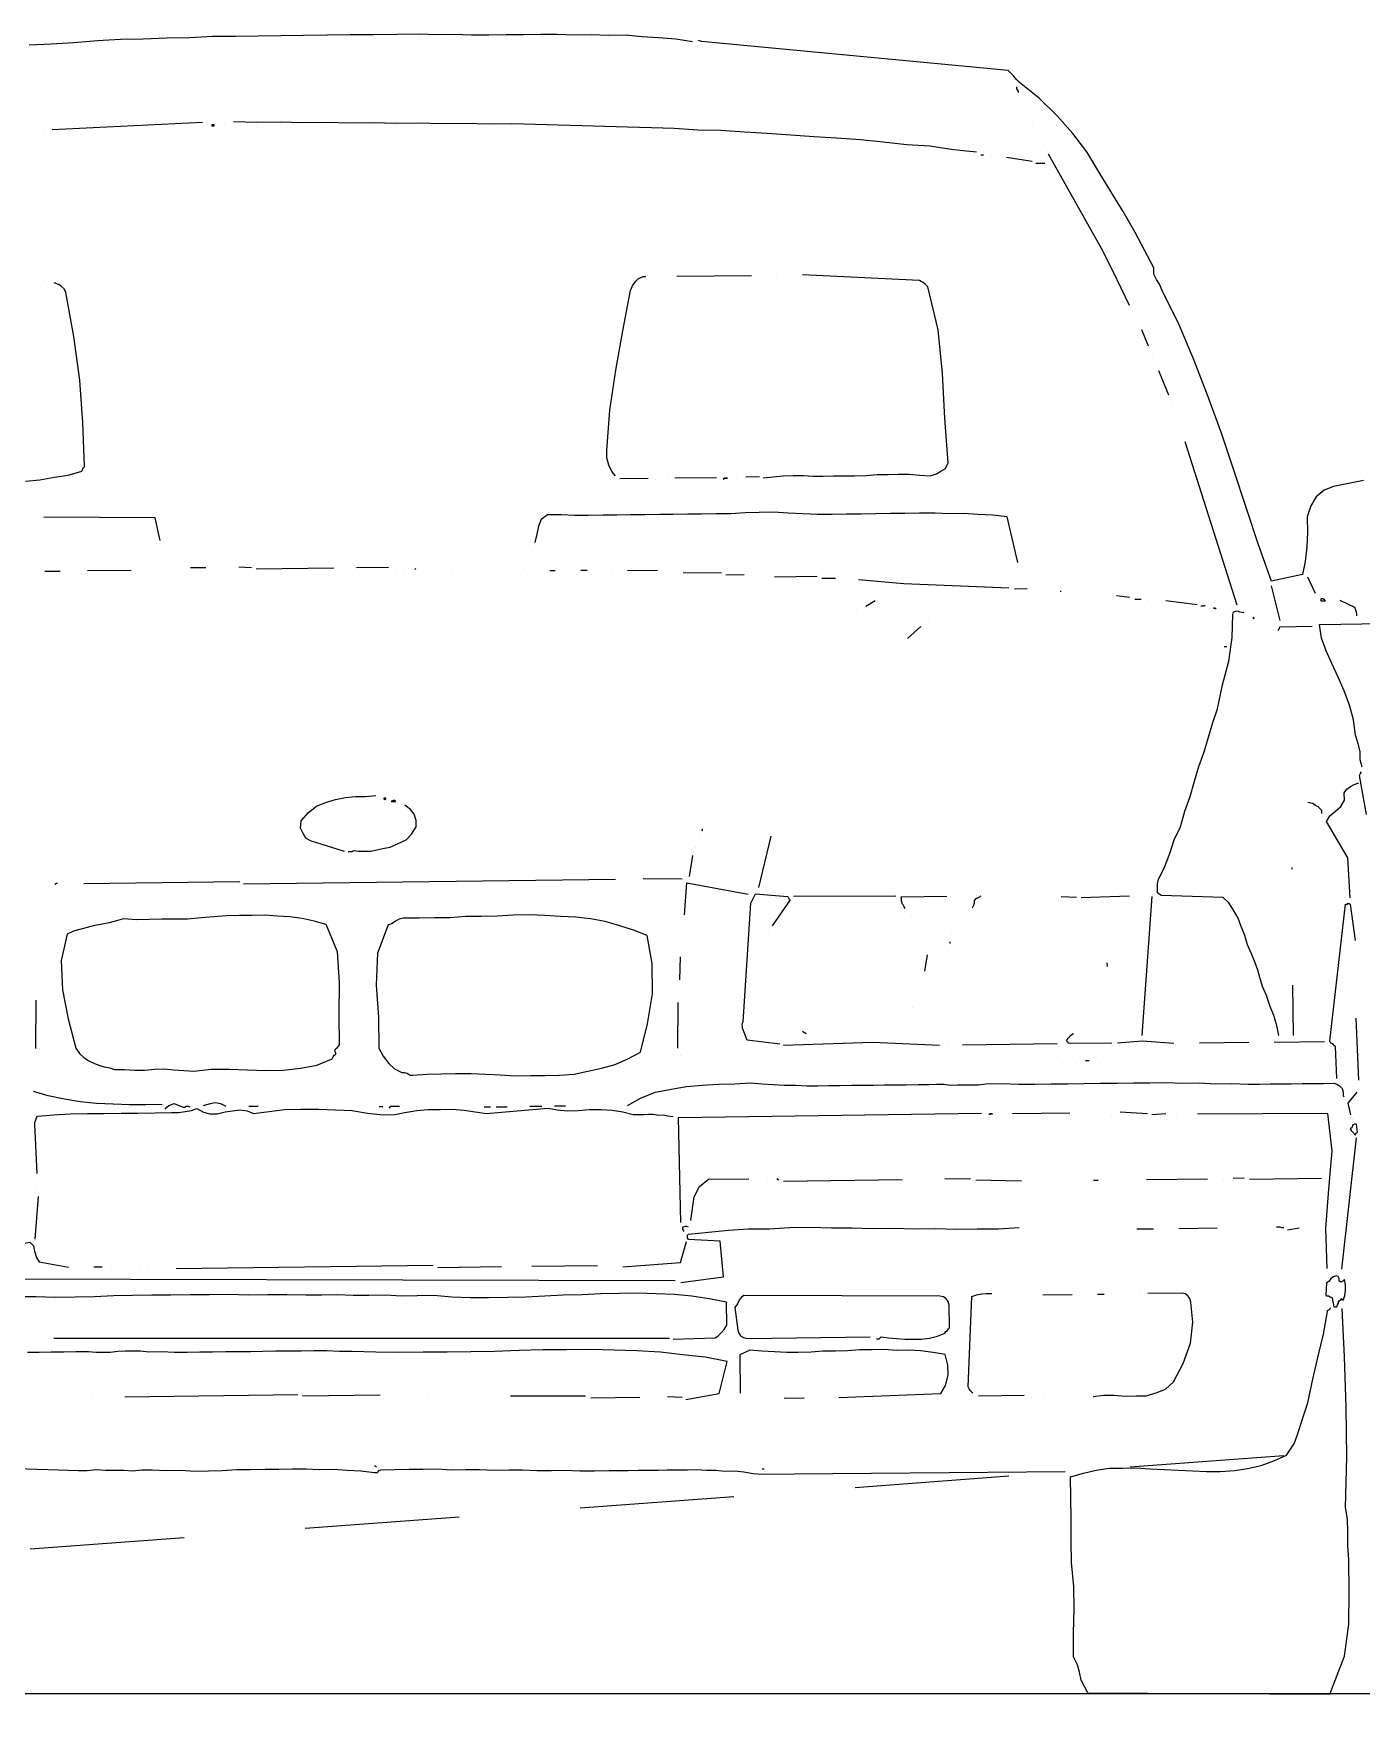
# Model space of a CAD drawing. Header units: metres. Extents: x -183 to 1639, y -350 to 198.
# Drawn here: x 774.302 to 775.394, y -232.715 to -231.322 of the extents above; entities that cross this region are included whole.
import ezdxf

# ---------------------------------------------------------------- set-up
doc = ezdxf.new("R2010")
doc.units = ezdxf.units.M
doc.header["$MEASUREMENT"] = 0
doc.linetypes.add('ČÁRKOVANÁ', pattern=[19.05, 12.7, -6.35])
for name, color, linetype in [('stafaz', 254, 'Continuous'), ('teren', 1, 'Continuous'), ('ZDIVO', 1, 'Continuous')]:
    doc.layers.add(name, color=color, linetype=linetype)

# ---------------------------------------------------------------- blocks, each defined once
blk = doc.blocks.new('BMW3-CUM')
for points in [[(-0.2735, 1.3638), (-0.2555, 1.3647), (-0.2367, 1.3657), (-0.2172, 1.3674), (-0.1985, 1.3684), (-0.1797, 1.3686), (-0.1602, 1.3696), (-0.1414, 1.3699), (-0.1227, 1.3708), (-0.1039, 1.371), (-0.0851, 1.3713), (-0.0664, 1.3715), (-0.0476, 1.3717), (-0.0281, 1.372), (-0.0093, 1.3722), (0.0095, 1.3724), (0.029, 1.3726), (0.0478, 1.3729), (0.062, 1.3723), (0.0763, 1.3725), (0.0906, 1.3719), (0.1048, 1.372), (0.1191, 1.3722), (0.1334, 1.3724), (0.1476, 1.3725), (0.1611, 1.3727), (0.1754, 1.3721), (0.1897, 1.3723), (0.2032, 1.3717), (0.2175, 1.3719), (0.231, 1.3706), (0.2445, 1.3699), (0.2588, 1.3686), (0.2724, 1.3665)], [(0.8274, 0.7304), (0.8217, 0.7626), (0.8224, 0.7641), (0.8232, 0.7656)], [(0.8239, 0.7694), (0.8223, 0.7754), (0.8222, 0.7821), (0.8206, 0.7889), (0.8183, 0.7956), (0.8166, 0.8084), (0.8135, 0.8203), (0.8089, 0.8323), (0.8042, 0.8435), (0.7988, 0.8547), (0.7942, 0.8651), (0.7903, 0.8756), (0.7887, 0.8869), (0.8412, 0.8875)], [(0.8248, 1.0052), (0.8001, 1.0004), (0.7926, 0.9973), (0.7859, 0.9919), (0.7815, 0.9844), (0.7786, 0.9753), (0.7788, 0.9626), (0.7782, 0.9506), (0.7768, 0.9385), (0.7747, 0.928), (0.7492, 0.9224), (0.7384, 0.9523), (0.7282, 0.983), (0.7181, 1.0137), (0.708, 1.0443), (0.6971, 1.0742), (0.6855, 1.1041), (0.6731, 1.1333), (0.6593, 1.1617), (0.657, 1.1669), (0.6546, 1.1706), (0.6523, 1.1751), (0.6523, 1.1803), (0.6369, 1.2094), (0.627, 1.2266), (0.617, 1.243), (0.607, 1.2594), (0.5971, 1.2758), (0.5856, 1.2907), (0.5727, 1.3055), (0.5583, 1.3196), (0.5416, 1.3329), (0.5393, 1.3352), (0.537, 1.3381), (0.5347, 1.3404), (0.5325, 1.3426), (0.2799, 1.3666), (0.2776, 1.3673)], [(0.5409, 1.3247), (0.5409, 1.3254), (0.5402, 1.3269), (0.5394, 1.3277), (0.5394, 1.3292)], [(0.5433, 1.3172), (0.5433, 1.3172)], [(-0.2547, 1.2942), (-0.1308, 1.3001)], [(-0.121, 1.2973), (-0.121, 1.2973), (-0.1218, 1.298), (-0.1233, 1.298), (-0.1233, 1.2972), (-0.1233, 1.2972), (-0.1218, 1.2972), (-0.121, 1.2973), (-0.121, 1.2973)], [(-0.1128, 1.2981), (-0.1128, 1.2981)], [(0.5062, 1.2755), (0.4874, 1.2775), (0.4679, 1.2803), (0.4491, 1.2815), (0.4295, 1.2836), (0.4107, 1.2856), (0.3912, 1.2869), (0.3724, 1.2881), (0.3536, 1.2894), (0.3341, 1.2907), (0.3153, 1.2919), (0.2958, 1.2932), (0.277, 1.2937), (0.2574, 1.295), (0.2387, 1.2956), (0.2191, 1.2961), (0.2003, 1.2966), (0.1816, 1.2971), (0.162, 1.2976), (0.1433, 1.2982), (0.1237, 1.2987), (0.105, 1.2984), (0.0854, 1.299), (0.0667, 1.2987), (0.0471, 1.2993), (0.0284, 1.299), (0.0096, 1.2996), (-0.0099, 1.2993), (-0.0287, 1.2999), (-0.0482, 1.2996), (-0.067, 1.3001), (-0.0865, 1.2999), (-0.1053, 1.3004)], [(0.5525, 1.2978), (0.5525, 1.2978)], [(-0.2607, 1.2926), (-0.2607, 1.2926)], [(0.51, 1.2733), (0.51, 1.2733), (0.5115, 1.2733), (0.5122, 1.2733), (0.5122, 1.2733)], [(0.5183, 1.2726), (0.5183, 1.2726)], [(0.5521, 1.2677), (0.531, 1.2712)], [(0.5625, 1.2814), (0.5625, 1.2814)], [(0.6324, 1.1493), (0.6185, 1.1777), (0.6093, 1.1963), (0.5655, 1.2739)], [(0.5551, 1.2663), (0.5627, 1.2664)], [(0.209, 1.0091), (0.206, 1.0128), (0.2037, 1.018), (0.2021, 1.024), (0.202, 1.03), (0.2046, 1.0631), (0.2095, 1.0962), (0.2151, 1.1285), (0.2215, 1.1617), (0.223, 1.1655), (0.2259, 1.1692), (0.2281, 1.1715), (0.2318, 1.1731), (0.2318, 1.1731), (0.2334, 1.1731), (0.2341, 1.1731), (0.2341, 1.1731)], [(0.2401, 1.1754), (0.2401, 1.1754)], [(0.2559, 1.1741), (0.2559, 1.1741)], [(0.2597, 1.1734), (0.3212, 1.1741)], [(0.3307, 1.0076), (0.339, 1.0084), (0.3472, 1.0092), (0.3555, 1.0093), (0.3637, 1.0094), (0.372, 1.0088), (0.3802, 1.0089), (0.3885, 1.009), (0.3967, 1.0091), (0.4058, 1.0092), (0.4155, 1.0093), (0.4245, 1.0101), (0.4336, 1.0103), (0.4418, 1.0104), (0.4508, 1.0105), (0.4598, 1.0098), (0.4681, 1.0092), (0.4733, 1.0107), (0.4771, 1.0131), (0.4808, 1.0153), (0.483, 1.0199), (0.4803, 1.0566), (0.4784, 1.0934), (0.4749, 1.1294), (0.4662, 1.1646), (0.464, 1.1668), (0.4624, 1.1683), (0.4609, 1.169), (0.4594, 1.1698), (0.3632, 1.1746)], [(0.3415, 1.1721), (0.3415, 1.1721)], [(-0.2767, 1.0048), (-0.2647, 1.0057), (-0.2527, 1.0081), (-0.2415, 1.0097), (-0.2303, 1.0129), (-0.2296, 1.0144), (-0.2288, 1.0159), (-0.2281, 1.0166), (-0.2281, 1.0174), (-0.2293, 1.0527), (-0.2319, 1.0879), (-0.2369, 1.1239), (-0.2433, 1.1599), (-0.2448, 1.1629), (-0.2471, 1.1651), (-0.2494, 1.1666), (-0.2531, 1.168)], [(-0.2667, 1.1694), (-0.2667, 1.1694)], [(-0.2607, 1.1702), (-0.2607, 1.1702)], [(0.6355, 1.1426), (0.6355, 1.1426)], [(0.6393, 1.1351), (0.6393, 1.1351)], [(0.6478, 1.1157), (0.6424, 1.1292)], [(0.6509, 1.109), (0.6509, 1.109)], [(0.6532, 1.1022), (0.6532, 1.1022)], [(0.6648, 1.0754), (0.6563, 1.0955)], [(0.6671, 1.0679), (0.6671, 1.0679)], [(0.6725, 1.0552), (0.6725, 1.0552)], [(0.7209, 0.9026), (0.678, 1.0372)], [(0.2128, 1.0069), (0.2361, 1.0072)], [(0.2421, 1.0065), (0.2421, 1.0065)], [(0.2519, 1.0066), (0.2519, 1.0066)], [(0.2579, 1.0074), (0.2924, 1.0078)], [(0.2992, 1.0072), (0.2992, 1.0072), (0.3007, 1.0072), (0.3014, 1.0072), (0.3014, 1.0072), (0.3007, 1.0072), (0.2992, 1.0072), (0.2977, 1.0064), (0.2992, 1.0072)], [(0.3089, 1.0073), (0.3089, 1.0073)], [(0.3277, 1.0083), (0.3164, 1.0081)], [(0.5403, 0.9379), (0.5316, 0.9754), (0.5195, 0.9768), (0.5075, 0.9774), (0.4955, 0.978), (0.4842, 0.9778), (0.4722, 0.9784), (0.4594, 0.9783), (0.4474, 0.9782), (0.4354, 0.978), (0.4234, 0.9779), (0.4114, 0.9777), (0.3994, 0.9776), (0.3874, 0.9774), (0.3754, 0.9773), (0.3633, 0.9779), (0.3513, 0.9785), (0.3393, 0.9791), (0.3273, 0.979), (0.316, 0.9788), (0.304, 0.9779), (0.292, 0.9778), (0.28, 0.9777), (0.2687, 0.9775), (0.2567, 0.9774), (0.2455, 0.9772), (0.2334, 0.9771), (0.2214, 0.977), (0.2102, 0.9768), (0.1989, 0.9767), (0.1869, 0.9765), (0.1756, 0.9764), (0.1644, 0.977), (0.1531, 0.9769), (0.1479, 0.9731), (0.1457, 0.9678), (0.1443, 0.961), (0.1428, 0.9542)], [(-0.1658, 0.9558), (-0.1697, 0.9745), (-0.2614, 0.975)], [(-0.1672, 0.949), (-0.1672, 0.949)], [(-0.1407, 0.9336), (-0.128, 0.9337)], [(-0.0904, 0.9334), (-0.1009, 0.934)], [(-0.0041, 0.9337), (0.0222, 0.934)], [(0.0688, 0.9346), (0.0688, 0.9346)], [(0.14, 0.9467), (0.14, 0.9467)], [(-0.2608, 0.9307), (-0.2481, 0.9308)], [(-0.2256, 0.9311), (-0.1895, 0.9315)], [(-0.0867, 0.9327), (-0.0228, 0.9335)], [(-0.0168, 0.9313), (-0.0168, 0.9313)], [(0.0283, 0.9318), (0.0283, 0.9318)], [(0.0342, 0.9319), (0.0342, 0.9319)], [(0.0448, 0.9328), (0.0448, 0.9328), (0.0448, 0.9328), (0.044, 0.932), (0.044, 0.932), (0.044, 0.932), (0.0448, 0.9328), (0.0448, 0.9328), (0.0448, 0.9328)], [(0.0628, 0.9322), (0.0628, 0.9322)], [(0.0748, 0.9324), (0.0748, 0.9324)], [(0.1334, 0.9331), (0.1334, 0.9331)], [(0.1552, 0.9311), (0.1567, 0.9311), (0.1574, 0.9311), (0.1589, 0.9311), (0.1596, 0.9312)], [(0.1807, 0.9314), (0.1814, 0.9314), (0.1829, 0.9314), (0.1844, 0.9315), (0.1859, 0.9315)], [(0.1972, 0.9309), (0.1972, 0.9309)], [(0.2062, 0.931), (0.2062, 0.931)], [(0.219, 0.9311), (0.2437, 0.9314)], [(0.2513, 0.9292), (0.2513, 0.9292)], [(0.2963, 0.929), (0.2648, 0.9294)], [(0.3001, 0.9276), (0.3151, 0.9278)], [(0.3752, 0.9262), (0.3399, 0.9258)], [(0.379, 0.9248), (0.3902, 0.9249)], [(0.533, 0.9168), (0.4466, 0.9203), (0.4091, 0.9236)], [(0.7854, 0.9124), (0.7792, 0.9258)], [(0.4153, 0.9019), (0.4228, 0.9065)], [(0.4287, 0.9103), (0.4287, 0.9103)], [(0.4414, 0.9173), (0.4414, 0.9173)], [(0.5375, 0.9161), (0.548, 0.9163)], [(0.5676, 0.912), (0.5676, 0.912)], [(0.5751, 0.9143), (0.5751, 0.9143), (0.5759, 0.9143), (0.5759, 0.9143), (0.5759, 0.9143)], [(0.5841, 0.9122), (0.5841, 0.9122)], [(0.6322, 0.909), (0.6217, 0.9104)], [(0.6368, 0.9076), (0.6383, 0.9076), (0.639, 0.9076), (0.6405, 0.9076), (0.642, 0.9076)], [(0.648, 0.9062), (0.648, 0.9062)], [(0.6879, 0.9029), (0.6623, 0.9064)], [(0.7564, 0.8902), (0.7493, 0.9187)], [(0.7922, 0.9064), (0.7922, 0.9064), (0.793, 0.9064), (0.7937, 0.9064), (0.7937, 0.9064), (0.7929, 0.9072), (0.7914, 0.9079), (0.7899, 0.9079), (0.7899, 0.9064), (0.7899, 0.9064), (0.7914, 0.9064), (0.7922, 0.9064), (0.7922, 0.9064)], [(0.8194, 0.894), (0.8194, 0.8955), (0.8193, 0.897), (0.8186, 0.8985), (0.8178, 0.9007), (0.8057, 0.9066)], [(0.4078, 0.8988), (0.4078, 0.8988)], [(0.7552, 0.5485), (0.7536, 0.5568), (0.7512, 0.565), (0.7481, 0.5725), (0.745, 0.5815), (0.7419, 0.5889), (0.7396, 0.5964), (0.738, 0.6024), (0.7357, 0.6084), (0.7326, 0.6159), (0.7295, 0.6233), (0.7272, 0.6308), (0.7241, 0.6383), (0.7217, 0.645), (0.7179, 0.6517), (0.7141, 0.6577), (0.7095, 0.6622), (0.6584, 0.6638), (0.6554, 0.666), (0.6554, 0.669), (0.6553, 0.6728), (0.656, 0.6765), (0.6612, 0.6871), (0.6655, 0.6984), (0.6691, 0.7097), (0.6743, 0.7203), (0.6779, 0.7331), (0.6823, 0.7452), (0.6859, 0.758), (0.6895, 0.77), (0.6938, 0.7821), (0.6974, 0.7942), (0.701, 0.8062), (0.7047, 0.8175), (0.7089, 0.8371), (0.714, 0.8567), (0.7167, 0.8762), (0.7173, 0.895), (0.718, 0.8973), (0.721, 0.8981), (0.7232, 0.8973), (0.7263, 0.8966)], [(0.6909, 0.9022), (0.6916, 0.9022), (0.6932, 0.9022), (0.6939, 0.9023), (0.6946, 0.9023)], [(0.7037, 0.8994), (0.7037, 0.8994), (0.7029, 0.9001), (0.7014, 0.9001), (0.7014, 0.9001), (0.7014, 0.9001), (0.7022, 0.9001), (0.7029, 0.9001), (0.7037, 0.8994)], [(0.7074, 0.8994), (0.7074, 0.8994)], [(0.7157, 0.9003), (0.7157, 0.9003)], [(0.7346, 0.8915), (0.7346, 0.8915), (0.7346, 0.8922), (0.7338, 0.8922), (0.7338, 0.8922), (0.7338, 0.8922), (0.7346, 0.8922), (0.7346, 0.8915), (0.7346, 0.8915)], [(0.4494, 0.8753), (0.4606, 0.8852)], [(0.4665, 0.889), (0.4665, 0.889)], [(0.7512, 0.8819), (0.7512, 0.8819)], [(0.7549, 0.8819), (0.7549, 0.8827), (0.7557, 0.8835), (0.7557, 0.8842), (0.7564, 0.885), (0.7827, 0.8853)], [(0.7025, 0.8708), (0.7025, 0.8708)], [(0.7101, 0.8686), (0.7101, 0.8686), (0.7115, 0.8687), (0.7123, 0.8687), (0.7123, 0.8687)], [(0.8139, 0.6619), (0.812, 0.6949), (0.7944, 0.7247), (0.7973, 0.7293), (0.8018, 0.7331), (0.8062, 0.7369), (0.8092, 0.7422), (0.8092, 0.7437), (0.8092, 0.7444), (0.8091, 0.7459), (0.8091, 0.7482), (0.8113, 0.7512), (0.8143, 0.7535), (0.8173, 0.7551), (0.821, 0.7566)], [(-0.014, 0.7001), (-0.0419, 0.7087), (-0.0457, 0.7109), (-0.048, 0.7147), (-0.0503, 0.7192), (-0.0496, 0.7252), (-0.0437, 0.732), (-0.037, 0.7373), (-0.0295, 0.7404), (-0.0213, 0.7428), (-0.0131, 0.7444), (-0.0048, 0.7452), (0.0034, 0.7453), (0.0117, 0.7462)], [(0.02, 0.7433), (0.02, 0.7433), (0.02, 0.744), (0.0192, 0.744), (0.0192, 0.744), (0.0185, 0.744), (0.0185, 0.7432), (0.0193, 0.7425), (0.02, 0.7433)], [(0.026, 0.7411), (0.026, 0.7411), (0.0275, 0.7411), (0.0283, 0.7411), (0.0283, 0.7411), (0.0275, 0.7419), (0.026, 0.7419), (0.0245, 0.7411), (0.026, 0.7411)], [(0.7906, 0.7314), (0.7906, 0.7314), (0.7905, 0.733), (0.7905, 0.7337), (0.7897, 0.7345), (0.7875, 0.7367), (0.7852, 0.7381), (0.7829, 0.7396), (0.7792, 0.7403)], [(-0.011, 0.7001), (-0.0095, 0.7001), (-0.0088, 0.7001), (-0.0073, 0.7001), (-0.0066, 0.7009), (-0.0028, 0.7002), (0.0002, 0.7002), (0.004, 0.7003), (0.0077, 0.7003), (0.0115, 0.7011), (0.0152, 0.7019), (0.019, 0.7027), (0.0235, 0.7035), (0.0302, 0.7066), (0.0369, 0.7097), (0.0413, 0.7142), (0.045, 0.7203), (0.045, 0.7256), (0.0434, 0.7308), (0.0404, 0.7345), (0.0358, 0.7382)], [(0.2838, 0.7254), (0.2838, 0.7254)], [(0.7717, 0.738), (0.7717, 0.738)], [(0.2801, 0.7171), (0.2801, 0.7171), (0.2808, 0.7179), (0.2808, 0.7186), (0.2808, 0.7186)], [(0.3272, 0.6704), (0.3372, 0.7125)], [(0.27, 0.6794), (0.2728, 0.6967)], [(0.275, 0.7035), (0.275, 0.7035)], [(0.2779, 0.7103), (0.2779, 0.7103)], [(0.7663, 0.6854), (0.7663, 0.6854), (0.7663, 0.6861), (0.7663, 0.6869), (0.7663, 0.6869)], [(-0.26, 0.6746), (-0.26, 0.6746)], [(-0.2525, 0.6732), (-0.2525, 0.6732), (-0.251, 0.6739), (-0.2503, 0.674), (-0.2503, 0.674)], [(-0.1001, 0.675), (-0.2285, 0.6735)], [(-0.0971, 0.6735), (0.2092, 0.6772)], [(0.2641, 0.6771), (0.2318, 0.6775)], [(0.2659, 0.6478), (0.2679, 0.6741), (0.3183, 0.665)], [(0.3445, 0.5414), (0.3174, 0.5448), (0.3136, 0.5545), (0.3136, 0.556), (0.3135, 0.5575), (0.3135, 0.5583), (0.3143, 0.5598), (0.3206, 0.6575), (0.3243, 0.6651), (0.3506, 0.6631), (0.3506, 0.6631), (0.3513, 0.6624), (0.3521, 0.6609), (0.3529, 0.6601), (0.3381, 0.6389)], [(0.3558, 0.6632), (0.4399, 0.6634)], [(0.4476, 0.653), (0.4468, 0.6545), (0.446, 0.656), (0.4453, 0.6567), (0.4445, 0.659), (0.4445, 0.6597), (0.4445, 0.6605), (0.4445, 0.6612), (0.4444, 0.6627), (0.482, 0.6632)], [(0.5031, 0.6537), (0.5039, 0.6552), (0.5046, 0.6574), (0.5046, 0.6597), (0.506, 0.6612), (0.5068, 0.662), (0.5075, 0.662), (0.509, 0.6627), (0.5098, 0.6635)], [(0.5886, 0.6622), (0.5759, 0.6628)], [(0.5924, 0.6622), (0.6322, 0.6635)], [(0.6426, 0.5487), (0.6509, 0.6629)], [(0.8029, 0.5131), (0.8019, 0.5394), (0.8011, 0.5401), (0.7996, 0.5416), (0.798, 0.5423), (0.7973, 0.5438), (0.8102, 0.6566), (0.8117, 0.6566), (0.8124, 0.6574), (0.8124, 0.6574), (0.814, 0.6566), (0.8181, 0.6267)], [(-0.138, 0.5191), (-0.1238, 0.5208), (-0.1088, 0.521), (-0.0938, 0.5204), (-0.0787, 0.5198), (-0.0645, 0.52), (-0.0502, 0.5217), (-0.0367, 0.5241), (-0.024, 0.5295), (-0.0233, 0.531), (-0.0226, 0.5325), (-0.0211, 0.5333), (-0.0211, 0.534), (-0.0218, 0.5363), (-0.0211, 0.5378), (-0.0196, 0.5386), (-0.0181, 0.5408), (-0.0184, 0.5656), (-0.018, 0.5919), (-0.0198, 0.6174), (-0.0291, 0.6398), (-0.0389, 0.6427), (-0.0487, 0.6448), (-0.0592, 0.6462), (-0.069, 0.6468), (-0.0795, 0.6475), (-0.09, 0.6474), (-0.1005, 0.6472), (-0.111, 0.6471), (-0.1215, 0.6462), (-0.132, 0.6453), (-0.1433, 0.6444), (-0.1538, 0.6443), (-0.1643, 0.6442), (-0.1748, 0.6441), (-0.1853, 0.6439), (-0.1959, 0.6446), (-0.2018, 0.643), (-0.2078, 0.6414), (-0.2146, 0.6398), (-0.2198, 0.639), (-0.2258, 0.6375), (-0.2318, 0.6359), (-0.237, 0.6343), (-0.2423, 0.632), (-0.2473, 0.6102), (-0.2462, 0.5862), (-0.2414, 0.5622), (-0.2351, 0.5382), (-0.2321, 0.5338), (-0.2283, 0.5301), (-0.2245, 0.5278), (-0.2199, 0.5256), (-0.2162, 0.5242), (-0.2117, 0.5227), (-0.2071, 0.522), (-0.2034, 0.5206), (-0.1951, 0.5207), (-0.1868, 0.52), (-0.1786, 0.5201), (-0.1703, 0.521), (-0.1621, 0.5211), (-0.1546, 0.5204), (-0.1463, 0.5198), (-0.138, 0.5191)], [(0.0422, 0.516), (0.0542, 0.5169), (0.0655, 0.5171), (0.0775, 0.5172), (0.0903, 0.5174), (0.1023, 0.5167), (0.1143, 0.5161), (0.1263, 0.5155), (0.1391, 0.5157), (0.1511, 0.5158), (0.1631, 0.5159), (0.1751, 0.5169), (0.1863, 0.5192), (0.1976, 0.5216), (0.2088, 0.5248), (0.2193, 0.5294), (0.2297, 0.5348), (0.2354, 0.5581), (0.2397, 0.5829), (0.2394, 0.6077), (0.2353, 0.631), (0.224, 0.6353), (0.2127, 0.6389), (0.2006, 0.6425), (0.1886, 0.6447), (0.1766, 0.646), (0.1638, 0.6466), (0.151, 0.6472), (0.1383, 0.6478), (0.1248, 0.6476), (0.112, 0.6468), (0.0985, 0.6466), (0.0857, 0.6464), (0.073, 0.6455), (0.0602, 0.6454), (0.0474, 0.6452), (0.0347, 0.6451), (0.0309, 0.6443), (0.0279, 0.6427), (0.025, 0.6405), (0.022, 0.6397), (0.0132, 0.6163), (0.0121, 0.59), (0.0139, 0.5637), (0.0142, 0.5382), (0.018, 0.5315), (0.0226, 0.5255), (0.0271, 0.5211), (0.0332, 0.5181), (0.0354, 0.5182), (0.0377, 0.5175), (0.04, 0.516), (0.0422, 0.516)], [(0.4529, 0.6471), (0.4529, 0.6471)], [(0.2645, 0.6403), (0.2645, 0.6403)], [(0.3352, 0.6322), (0.3352, 0.6322)], [(0.4854, 0.6317), (0.4854, 0.6317)], [(0.262, 0.5945), (0.2626, 0.6133)], [(0.3301, 0.6133), (0.3301, 0.6133)], [(0.3323, 0.6209), (0.3323, 0.6209)], [(0.4639, 0.6014), (0.4661, 0.6149)], [(0.4825, 0.6174), (0.4825, 0.6174)], [(0.4847, 0.6242), (0.4847, 0.6242), (0.4847, 0.6249), (0.4847, 0.6257), (0.4847, 0.6257)], [(0.6141, 0.6054), (0.6141, 0.6054), (0.6141, 0.6062), (0.614, 0.6077), (0.614, 0.6084)], [(0.7672, 0.5487), (0.7667, 0.59)], [(-0.2682, 0.5378), (-0.2679, 0.5776)], [(0.2605, 0.5381), (0.2608, 0.5757)], [(0.4538, 0.572), (0.4538, 0.572)], [(0.821, 0.5118), (0.8188, 0.5628)], [(0.3647, 0.5507), (0.3647, 0.5507), (0.3639, 0.5514), (0.3632, 0.5521), (0.3632, 0.5521), (0.3639, 0.5514), (0.3654, 0.5507), (0.3662, 0.5499), (0.3647, 0.5507)], [(0.6178, 0.5424), (0.5826, 0.542), (0.5803, 0.5442), (0.5817, 0.5465), (0.584, 0.5488), (0.5862, 0.5503)], [(0.6224, 0.5425), (0.6426, 0.5442), (0.6689, 0.5423)], [(0.7515, 0.5432), (0.7928, 0.5437)], [(0.2628, 0.5322), (0.2628, 0.5322)], [(0.3475, 0.5407), (0.4211, 0.5431), (0.476, 0.5407)], [(0.4827, 0.54), (0.4827, 0.54)], [(0.488, 0.5401), (0.488, 0.5401)], [(0.4947, 0.5409), (0.5728, 0.5419)], [(0.6899, 0.5425), (0.7305, 0.543)], [(0.7387, 0.5408), (0.7387, 0.5408)], [(0.5775, 0.5254), (0.5775, 0.5254)], [(0.5888, 0.5255), (0.5888, 0.5255)], [(0.5962, 0.5279), (0.5962, 0.5279), (0.5977, 0.5279), (0.5985, 0.5279), (0.5992, 0.5279)], [(0.6075, 0.5258), (0.6075, 0.5258)], [(-0.164, 0.4918), (-0.1775, 0.4916), (-0.191, 0.4914), (-0.2045, 0.4921), (-0.2181, 0.4926), (-0.2316, 0.494), (-0.2444, 0.4961), (-0.2579, 0.4989), (-0.27, 0.5025)], [(0.219, 0.4911), (0.2302, 0.4972), (0.2421, 0.5019), (0.2549, 0.5043), (0.2676, 0.5067), (0.2804, 0.5076), (0.2939, 0.5085), (0.3074, 0.5087), (0.3201, 0.5096), (0.3299, 0.5089), (0.3389, 0.5083), (0.3479, 0.5077), (0.3577, 0.5078), (0.3667, 0.5071), (0.3757, 0.5072), (0.3847, 0.5073), (0.3938, 0.5074), (0.4035, 0.5076), (0.4125, 0.5077), (0.4215, 0.5078), (0.4305, 0.5079), (0.4396, 0.508), (0.4485, 0.5081), (0.4583, 0.5082), (0.4673, 0.5083), (0.4733, 0.5084), (0.4793, 0.5085), (0.4846, 0.5078), (0.4906, 0.5079), (0.4966, 0.5079), (0.5019, 0.508), (0.5079, 0.5081), (0.5139, 0.5089), (0.5274, 0.509), (0.5409, 0.5085), (0.5544, 0.5086), (0.5679, 0.5088), (0.5814, 0.5089), (0.5949, 0.5091), (0.6085, 0.5093), (0.622, 0.5094), (0.6355, 0.5096), (0.649, 0.5097), (0.6625, 0.5099), (0.6761, 0.5093), (0.6896, 0.5095), (0.7031, 0.5089), (0.7166, 0.509), (0.7301, 0.5085), (0.7391, 0.5086), (0.7481, 0.5087), (0.7572, 0.5088), (0.7654, 0.5089), (0.7744, 0.509), (0.7827, 0.5091), (0.7917, 0.5092), (0.8007, 0.5093), (0.803, 0.5086), (0.8052, 0.5071), (0.8075, 0.5049), (0.8083, 0.5019), (0.8083, 0.5011), (0.8083, 0.5004), (0.8083, 0.4989), (0.8091, 0.4981)], [(0.8145, 0.4832), (0.8122, 0.4929), (0.8196, 0.502)], [(-0.2669, 0.435), (-0.2689, 0.4755), (-0.269, 0.477), (-0.2682, 0.4793), (-0.2675, 0.4808), (-0.2667, 0.4823), (-0.2532, 0.4832), (-0.2398, 0.4841), (-0.2255, 0.4843), (-0.212, 0.4845), (-0.1977, 0.4846), (-0.1842, 0.4848), (-0.1699, 0.485), (-0.1564, 0.4851), (-0.1504, 0.4852), (-0.1452, 0.486), (-0.1399, 0.4868), (-0.1354, 0.4884), (-0.1301, 0.4854), (-0.1249, 0.484), (-0.1189, 0.4841), (-0.1121, 0.4857), (-0.1061, 0.4865), (-0.1001, 0.4873), (-0.0941, 0.4866), (-0.0888, 0.4844), (-0.0761, 0.4861), (-0.0633, 0.4877), (-0.0498, 0.4879), (-0.0355, 0.488), (-0.0213, 0.4875), (-0.0078, 0.4869), (0.005, 0.4848), (0.0178, 0.4834), (0.0276, 0.4836), (0.0358, 0.4851), (0.0456, 0.4868), (0.0546, 0.4876), (0.0651, 0.4878), (0.0748, 0.4879), (0.0846, 0.4872), (0.0937, 0.4858), (0.1027, 0.4845), (0.1537, 0.4888), (0.1612, 0.4874), (0.1695, 0.4867), (0.1785, 0.4868), (0.1875, 0.4877), (0.1972, 0.4878), (0.2063, 0.4872), (0.2153, 0.4858), (0.2236, 0.4836), (0.2281, 0.4837), (0.2326, 0.4837), (0.2363, 0.4838), (0.2401, 0.4838), (0.2446, 0.4831), (0.2484, 0.4832), (0.2521, 0.4825), (0.2566, 0.4818)], [(-0.1617, 0.488), (-0.1602, 0.4896), (-0.1587, 0.4911), (-0.1565, 0.4919), (-0.1542, 0.4927), (-0.1467, 0.4897), (-0.1452, 0.4897), (-0.1444, 0.4905), (-0.143, 0.4905), (-0.1414, 0.4898)], [(-0.1114, 0.4902), (-0.1159, 0.4923), (-0.1204, 0.4931), (-0.1257, 0.4922), (-0.1302, 0.4907)], [(-0.0926, 0.4904), (-0.0851, 0.4905)], [(0.0147, 0.4902), (0.0147, 0.4902), (0.0162, 0.4902), (0.017, 0.4902), (0.0177, 0.4902)], [(0.023, 0.4887), (0.023, 0.4887), (0.0237, 0.4895), (0.0237, 0.4903), (0.0237, 0.4903), (0.0312, 0.4903)], [(0.1063, 0.4897), (0.1049, 0.4897), (0.1041, 0.4897), (0.1026, 0.4897), (0.1011, 0.4897)], [(0.1109, 0.4898), (0.1199, 0.4899)], [(0.1484, 0.4902), (0.1386, 0.4901)], [(0.1679, 0.4905), (0.1589, 0.4904)], [(0.2629, 0.3948), (0.2611, 0.4811), (0.5104, 0.4848)], [(0.5172, 0.4841), (0.5172, 0.4841), (0.5187, 0.4842), (0.5194, 0.4842), (0.5194, 0.4842), (0.5187, 0.4842), (0.5172, 0.4841), (0.5164, 0.4834), (0.5172, 0.4841)], [(0.5359, 0.4844), (0.5832, 0.4849)], [(0.6178, 0.4831), (0.6178, 0.4831)], [(0.6471, 0.4842), (0.6245, 0.4854)], [(0.6508, 0.4835), (0.6621, 0.4844)], [(0.6711, 0.4837), (0.6711, 0.4837)], [(0.795, 0.3568), (0.7939, 0.3898), (0.7965, 0.4221), (0.7991, 0.4537), (0.7957, 0.4845), (0.6884, 0.4839)], [(0.82, 0.469), (0.8191, 0.4757), (0.8176, 0.4757), (0.8161, 0.475), (0.8154, 0.4727), (0.8139, 0.4719), (0.8147, 0.4704), (0.8155, 0.4697), (0.817, 0.4682), (0.8177, 0.4667), (0.8177, 0.4667), (0.8192, 0.4682), (0.82, 0.469), (0.82, 0.469)], [(0.8161, 0.4794), (0.8161, 0.4794)], [(0.807, 0.3562), (0.8193, 0.4645)], [(-0.2683, 0.4222), (-0.2683, 0.4222)], [(0.2712, 0.3963), (0.2726, 0.4061), (0.2739, 0.4159), (0.2783, 0.4242), (0.2858, 0.4303), (0.3188, 0.4307)], [(0.3271, 0.4286), (0.3271, 0.4286)], [(0.3346, 0.4287), (0.3346, 0.4287)], [(0.3436, 0.4295), (0.3436, 0.4295), (0.3428, 0.4302), (0.3421, 0.431), (0.3421, 0.431)], [(0.3474, 0.4288), (0.445, 0.43)], [(0.4585, 0.4279), (0.4585, 0.4279)], [(0.4743, 0.4281), (0.4743, 0.4281)], [(0.5013, 0.4306), (0.4803, 0.4304)], [(0.5058, 0.4299), (0.5434, 0.4289)], [(0.6027, 0.4296), (0.6034, 0.4296), (0.6049, 0.4296), (0.6057, 0.4296), (0.6064, 0.4296)], [(0.6462, 0.4301), (0.6965, 0.4307)], [(0.7025, 0.43), (0.7025, 0.43)], [(0.71, 0.4301), (0.71, 0.4301)], [(0.7266, 0.4311), (0.7175, 0.431)], [(0.7311, 0.4304), (0.7904, 0.4311)], [(-0.2685, 0.3809), (-0.266, 0.4162)], [(0.2628, 0.3452), (0.298, 0.3501), (0.2954, 0.3794), (0.2691, 0.3806), (0.2683, 0.3821), (0.2683, 0.3828), (0.2683, 0.3843), (0.2691, 0.3851), (0.2856, 0.3868), (0.3021, 0.3885), (0.3186, 0.3894), (0.3358, 0.3896), (0.3523, 0.3906), (0.3696, 0.3908), (0.3869, 0.3902), (0.4041, 0.3904), (0.4207, 0.3899), (0.4379, 0.3901), (0.4552, 0.3895), (0.4725, 0.3897), (0.4898, 0.3892), (0.507, 0.3894), (0.5243, 0.3896), (0.5415, 0.3906)], [(0.2653, 0.3873), (0.2653, 0.3873), (0.2653, 0.388), (0.2645, 0.3888), (0.2645, 0.3903), (0.2652, 0.391), (0.2667, 0.3918), (0.2675, 0.3918), (0.269, 0.3911)], [(0.673, 0.3899), (0.7045, 0.3903)], [(0.7593, 0.3902), (0.7578, 0.3902), (0.7563, 0.3909), (0.7556, 0.3909), (0.7533, 0.3908)], [(0.7623, 0.3887), (0.7721, 0.3903)], [(0.2582, 0.3466), (-0.3027, 0.3482), (-0.3053, 0.3737), (-0.3023, 0.3767), (-0.2985, 0.3775), (-0.2948, 0.3783), (-0.2903, 0.3784), (-0.2865, 0.3784), (-0.282, 0.3777), (-0.2775, 0.3778), (-0.273, 0.3786), (-0.27, 0.3756), (-0.2692, 0.3711), (-0.2676, 0.3659), (-0.2653, 0.3622), (-0.2412, 0.358)], [(0.2153, 0.3581), (0.2626, 0.3617), (0.2676, 0.379)], [(0.6384, 0.3895), (0.652, 0.3896)], [(0.7315, 0.3898), (0.7315, 0.3898)], [(0.7473, 0.3885), (0.7473, 0.3885)], [(0.7804, 0.3889), (0.7804, 0.3889)], [(-0.2202, 0.3582), (-0.2135, 0.3583)], [(-0.2059, 0.3561), (-0.2059, 0.3561)], [(-0.1901, 0.3563), (-0.1901, 0.3563)], [(-0.1827, 0.3587), (-0.1827, 0.3587)], [(-0.1759, 0.3565), (-0.1759, 0.3565)], [(0.0591, 0.3593), (-0.1526, 0.3567)], [(0.0629, 0.3578), (0.1154, 0.3585)], [(0.1402, 0.3588), (0.1943, 0.3594)], [(0.201, 0.358), (0.201, 0.358)], [(0.8029, 0.3254), (0.8036, 0.3269), (0.8044, 0.3284), (0.8044, 0.3291), (0.8051, 0.3306), (0.8066, 0.3314), (0.8066, 0.3322), (0.8066, 0.3322), (0.8081, 0.3307), (0.8095, 0.3344), (0.8102, 0.3389), (0.8102, 0.3435), (0.8094, 0.3479), (0.8086, 0.3472), (0.8079, 0.3465), (0.8064, 0.3457), (0.8049, 0.3464), (0.8049, 0.3479), (0.8049, 0.3487), (0.8041, 0.3502), (0.8026, 0.3509), (0.8003, 0.3501), (0.7981, 0.3486), (0.7966, 0.3463), (0.7944, 0.3448), (0.7938, 0.335), (0.7945, 0.3343), (0.796, 0.3343), (0.7975, 0.3336), (0.7991, 0.3328), (0.8006, 0.3253), (0.8006, 0.3253), (0.8014, 0.3253), (0.8021, 0.3253), (0.8029, 0.3254)], [(0.7988, 0.3539), (0.7988, 0.3539)], [(0.2566, 0.2986), (0.2911, 0.2997), (0.2933, 0.3012), (0.2963, 0.3043), (0.2985, 0.3066), (0.3007, 0.3103), (0.3005, 0.3291), (0.2862, 0.332), (0.2719, 0.334), (0.2576, 0.3354), (0.2426, 0.336), (0.2276, 0.3365), (0.2125, 0.3363), (0.1968, 0.3361), (0.1818, 0.3352), (0.166, 0.335), (0.151, 0.3341), (0.1352, 0.3332), (0.1202, 0.333), (0.1045, 0.3328), (0.0895, 0.3326), (0.0744, 0.3332), (0.0594, 0.3345), (0.0459, 0.3343), (0.0331, 0.3342), (0.0196, 0.3348), (0.0061, 0.3346), (-0.0067, 0.3345), (-0.0202, 0.3351), (-0.033, 0.3349), (-0.0457, 0.3348), (-0.0615, 0.3353), (-0.0773, 0.3351), (-0.093, 0.3349), (-0.1096, 0.3355), (-0.1253, 0.3353), (-0.1411, 0.3351), (-0.1569, 0.3349), (-0.1726, 0.3348), (-0.1884, 0.3346), (-0.2042, 0.3344), (-0.2199, 0.3334), (-0.2357, 0.3332), (-0.2522, 0.333), (-0.268, 0.3336), (-0.2838, 0.3334)], [(0.424, 0.2991), (0.4248, 0.2991), (0.4263, 0.2991), (0.427, 0.2999), (0.4278, 0.3006), (0.4338, 0.2999), (0.4405, 0.2992), (0.4473, 0.2986), (0.454, 0.2987), (0.4608, 0.2988), (0.4675, 0.2996), (0.4743, 0.3012), (0.4803, 0.3035), (0.481, 0.305), (0.4825, 0.3057), (0.4832, 0.3073), (0.484, 0.308), (0.4837, 0.3268), (0.483, 0.3298), (0.4814, 0.332), (0.4792, 0.3335), (0.4761, 0.3342), (0.3147, 0.3345), (0.3125, 0.333), (0.311, 0.3307), (0.3095, 0.3277), (0.3073, 0.3247), (0.3098, 0.306), (0.3106, 0.3037), (0.3121, 0.3015), (0.3144, 0.3), (0.3174, 0.2993), (0.4187, 0.3005)], [(0.5034, 0.2542), (0.5019, 0.2557), (0.5011, 0.2564), (0.5003, 0.2579), (0.4996, 0.2594), (0.5024, 0.3338), (0.5062, 0.3353), (0.5107, 0.3361), (0.5144, 0.3362), (0.5189, 0.3362)], [(0.561, 0.3352), (0.585, 0.3355)], [(0.6025, 0.2516), (0.6108, 0.2525), (0.6198, 0.2526), (0.6288, 0.2519), (0.6378, 0.252), (0.6461, 0.2521), (0.6543, 0.2545), (0.6618, 0.2576), (0.6685, 0.2637), (0.6765, 0.2788), (0.6824, 0.2954), (0.6844, 0.3127), (0.6827, 0.3292), (0.6819, 0.3322), (0.6804, 0.3344), (0.6781, 0.3359), (0.6758, 0.3366), (0.6473, 0.3363)], [(0.606, 0.3358), (0.6075, 0.3358), (0.6083, 0.3358), (0.6098, 0.3358), (0.6113, 0.3358)], [(0.6406, 0.3354), (0.6406, 0.3354)], [(0.5979, 0.0076), (0.5926, 0.018), (0.591, 0.0247), (0.5894, 0.0307), (0.5863, 0.0374), (0.5861, 0.057), (0.5866, 0.0765), (0.5864, 0.0953), (0.5846, 0.1148), (0.5844, 0.1328), (0.5842, 0.1508), (0.584, 0.1681), (0.5838, 0.1853), (0.5943, 0.1885), (0.6048, 0.1908), (0.6152, 0.1925), (0.6265, 0.1926), (0.6378, 0.1927), (0.6491, 0.1921), (0.6611, 0.1915), (0.6724, 0.1909), (0.6844, 0.1903), (0.6956, 0.1897), (0.7069, 0.1898), (0.7189, 0.1907), (0.7294, 0.1923), (0.7406, 0.1947), (0.7511, 0.1986), (0.7615, 0.2032), (0.7682, 0.2131), (0.7718, 0.2236), (0.7754, 0.2357), (0.7791, 0.2462), (0.7833, 0.2658), (0.7876, 0.2846), (0.7919, 0.3027), (0.7954, 0.3215), (0.7954, 0.3222), (0.7969, 0.323), (0.7977, 0.3238), (0.7977, 0.3246)], [(0.7924, 0.3275), (0.7924, 0.3275)], [(0.7971, 0.0065), (0.8093, 0.0378), (0.8128, 0.0641), (0.8132, 0.0905), (0.8129, 0.1175), (0.812, 0.1287), (0.8119, 0.14), (0.8117, 0.1505), (0.8101, 0.1602), (0.8111, 0.2015), (0.8106, 0.2428), (0.8094, 0.2841), (0.8074, 0.3239)], [(-0.26, 0.2977), (-0.26, 0.2977)], [(0.2536, 0.2993), (-0.2533, 0.2992)], [(0.2669, 0.2491), (0.2946, 0.2539), (0.3011, 0.2803), (0.283, 0.2839), (0.2642, 0.2859), (0.2462, 0.2879), (0.2266, 0.2892), (0.2079, 0.2897), (0.1883, 0.2902), (0.1688, 0.29), (0.1493, 0.2898), (0.1298, 0.2895), (0.1095, 0.2886), (0.09, 0.2883), (0.0705, 0.2881), (0.0509, 0.2879), (0.0307, 0.2876), (0.0119, 0.2881), (-0.0076, 0.2886), (-0.0181, 0.2885), (-0.0287, 0.2892), (-0.0392, 0.289), (-0.0497, 0.2889), (-0.0602, 0.2888), (-0.0707, 0.2887), (-0.0812, 0.2885), (-0.091, 0.2884), (-0.1015, 0.2883), (-0.112, 0.2882), (-0.1225, 0.288), (-0.133, 0.2879), (-0.1435, 0.2878), (-0.154, 0.2877), (-0.1646, 0.2883), (-0.1751, 0.2881), (-0.1818, 0.2888), (-0.1886, 0.2888), (-0.1946, 0.2887), (-0.2006, 0.2886), (-0.2066, 0.2878), (-0.2126, 0.2877), (-0.2186, 0.2876), (-0.2247, 0.2883), (-0.2351, 0.2882), (-0.2449, 0.2881), (-0.2554, 0.288), (-0.2652, 0.2878), (-0.2749, 0.2877)], [(0.393, 0.2506), (0.4771, 0.2539), (0.4808, 0.2607), (0.4829, 0.269), (0.4828, 0.2772), (0.4805, 0.2862), (0.4707, 0.2876), (0.4602, 0.289), (0.4504, 0.2896), (0.4407, 0.2895), (0.4301, 0.2901), (0.4204, 0.29), (0.4099, 0.2899), (0.4001, 0.289), (0.3903, 0.2889), (0.3798, 0.2888), (0.3701, 0.2879), (0.3596, 0.2878), (0.3498, 0.2876), (0.34, 0.2883), (0.3295, 0.2889), (0.3198, 0.2896), (0.3115, 0.2857), (0.3119, 0.2542)], [(-0.0523, 0.2528), (-0.1949, 0.2511)], [(-0.0485, 0.2521), (0.0153, 0.2529)], [(0.0551, 0.2534), (0.0551, 0.2534)], [(0.1843, 0.2519), (0.1227, 0.2519)], [(0.1888, 0.2504), (0.2293, 0.2509)], [(0.2639, 0.2506), (0.2519, 0.2512)], [(0.5079, 0.252), (0.5455, 0.2525)], [(0.5515, 0.251), (0.5515, 0.251)], [(0.562, 0.2511), (0.562, 0.2511)], [(0.5695, 0.2527), (0.5695, 0.2527)], [(0.5762, 0.2513), (0.5762, 0.2513)], [(-0.2212, 0.2508), (-0.2212, 0.2508)], [(0.348, 0.2501), (0.3645, 0.2503)], [(0.0123, 0.1935), (0.0123, 0.1935), (0.0115, 0.1943), (0.0108, 0.1943), (0.0108, 0.1943)], [(0.0498, 0.1925), (0.0498, 0.1925)], [(0.3299, 0.192), (0.3299, 0.192), (0.3307, 0.1921), (0.3314, 0.1921), (0.3314, 0.1921)], [(0.5979, 0.0076), (0.7971, 0.0065)]]:
    blk.add_lwpolyline(points)
at = {"lineweight": 0}
blk.add_lwpolyline([(-0.2836, 0.1922), (-0.267, 0.1917), (-0.2498, 0.1912), (-0.2332, 0.1906), (-0.2257, 0.1907), (-0.2182, 0.1915), (-0.2107, 0.1909), (-0.2032, 0.1909), (-0.1957, 0.191), (-0.1882, 0.1904), (-0.1807, 0.1912), (-0.1724, 0.1913), (-0.1604, 0.1907), (-0.1491, 0.1909), (-0.1371, 0.1902), (-0.1258, 0.1904), (-0.1146, 0.1905), (-0.1026, 0.1914), (-0.0913, 0.1915), (-0.0793, 0.1917), (-0.0681, 0.1918), (-0.0568, 0.192), (-0.0455, 0.1921), (-0.0342, 0.1915), (-0.023, 0.1916), (-0.0117, 0.191), (-0.0005, 0.1904), (0.0108, 0.189), (0.0123, 0.189), (0.0131, 0.189), (0.0146, 0.1906), (0.016, 0.1913), (0.0273, 0.1914), (0.0393, 0.1916), (0.0506, 0.1917), (0.0626, 0.1919), (0.0739, 0.1913), (0.0859, 0.1914), (0.0972, 0.1915), (0.1092, 0.1909), (0.1212, 0.1911), (0.1325, 0.1912), (0.1445, 0.1906), (0.1565, 0.1907), (0.1677, 0.1909), (0.1798, 0.1903), (0.1918, 0.1904), (0.2038, 0.1905), (0.212, 0.1906), (0.2195, 0.1907), (0.2278, 0.1908), (0.2361, 0.1909), (0.2443, 0.191), (0.2518, 0.1911), (0.2601, 0.1912), (0.2684, 0.1913), (0.2759, 0.1914), (0.2841, 0.1908), (0.2916, 0.1909), (0.2992, 0.1902), (0.3074, 0.1903), (0.3149, 0.1896), (0.3225, 0.1882), (0.33, 0.1876), (0.3563, 0.1879), (0.5793, 0.1898)], dxfattribs=at)

msp = doc.modelspace()

# ---------------------------------------------------------------- linework, layer by layer
at = {"layer": 'teren', "linetype": 'ČÁRKOVANÁ', "lineweight": 0, "ltscale": 0.01, "flags": 128}
msp.add_lwpolyline([(792.5495, -231.4275), (779.6895, -232.1675), (768.2245, -233.0205)], dxfattribs=at)
at = {"layer": 'ZDIVO', "linetype": 'Continuous', "lineweight": 0}
msp.add_line((770.9895, -232.6875), (777.2395, -232.6875), dxfattribs=at)

# ---------------------------------------------------------------- block references
at = {"layer": 'stafaz', "linetype": 'Continuous', "lineweight": 0}
msp.add_blockref('BMW3-CUM', (774.5714, -232.6945), dxfattribs=at)

doc.saveas('drawing.dxf')
